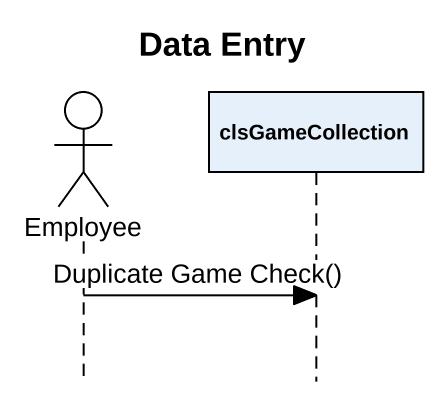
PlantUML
@startuml
title Data Entry
hide footbox
actor Employee
participant clsGameCollection

Employee -> clsGameCollection : Duplicate Game Check()
@enduml
